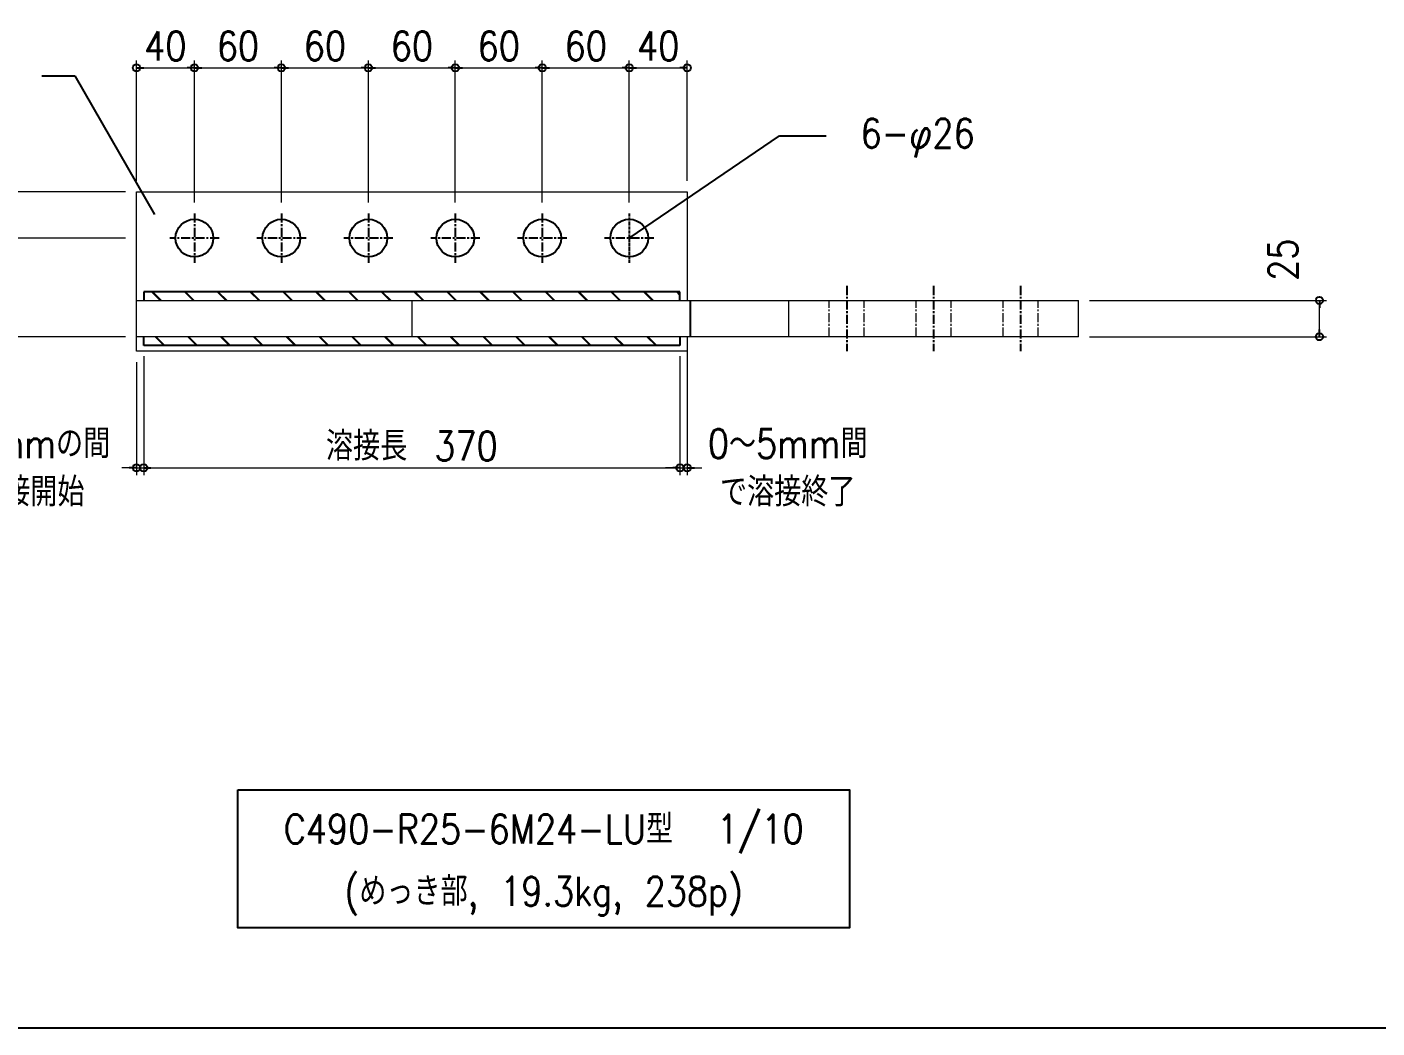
# Model space of a CAD drawing. Extents: x 89504 to 820828, y -112826 to 219894.
# Drawn here: x 811979 to 812910, y -107271 to -106581 of the extents above; entities that cross this region are included whole.
import ezdxf
from ezdxf.enums import TextEntityAlignment as Align

# ---------------------------------------------------------------- set-up
doc = ezdxf.new("R2010")
doc.units = 0
doc.header["$MEASUREMENT"] = 0
for name, pattern in [('CENTER', [2, 1.25, -0.25, 0.25, -0.25]), ('CENTER1', [10, 6.25, -1.25, 1.25, -1.25]), ('DUMMY', [0])]:
    doc.linetypes.add(name, pattern=pattern)
doc.layers.get('0').update_dxf_attribs({"color": 3, "linetype": 'CONTINUOUS'})
doc.layers.get('Defpoints').update_dxf_attribs({"linetype": 'CONTINUOUS'})
doc.layers.add('_1-F_ADDL', color=8, linetype='DUMMY', plot=False)
doc.layers.add('寸法', color=4, linetype='CONTINUOUS')
doc.layers.add('金物', color=7, linetype='CONTINUOUS')
doc.styles.add('DRACAD', font='txt', dxfattribs={"width": 0.85, "bigfont": 'extfont2'})
doc.styles.add('KANJI', font='simplex.shx', dxfattribs={"width": 0.7, "bigfont": 'extfont2.shx'})
doc.dimstyles.new('S5', dxfattribs={"dimscale": 5, "dimtxt": 4, "dimasz": 1, "dimexe": 1, "dimexo": 1.5, "dimgap": 1, "dimtad": 1, "dimtxsty": 'KANJI', "dimblk": 'ORIGIN', "dimcen": 0, "dimclrd": 256, "dimclre": 256, "dimclrt": 256, "dimadec": 0, "dimazin": 0, "dimtfac": 1, "dimtmove": 2, "dimatfit": 2, "dimfxl": 1, "dimtolj": 2, "dimlwd": 5, "dimlwe": 5, "dimarcsym": 0})

# ---------------------------------------------------------------- blocks, each defined once
blk = doc.blocks.new('_ORIGIN')
at = {"color": 0, "linetype": 'ByBlock'}
blk.add_line((0, 0), (-1, 0), dxfattribs=at)
blk.add_circle((0, 0), 0.5, dxfattribs=at)
blk = doc.blocks.new('*D8')
at = {"layer": 'Defpoints', "color": 0, "transparency": 16777216}
for p in [(812704.46, -106769.57), (812870.58, -106769.57), (812704.46, -106794.57)]:
    blk.add_point(p, dxfattribs=at)
at = {"layer": '寸法', "lineweight": 5, "transparency": 16777216}
for p, q in [((812711.96, -106769.57), (812875.58, -106769.57)), ((812870.58, -106789.57), (812870.58, -106774.57)), ((812711.96, -106794.57), (812875.58, -106794.57))]:
    blk.add_line(p, q, dxfattribs=at)
at = {"layer": '寸法', "lineweight": 5, "transparency": 16777216, "xscale": 5, "yscale": 5, "zscale": 5}
for p, rotation in [((812870.58, -106769.57), 90), ((812870.58, -106794.57), 270)]:
    blk.add_blockref('_ORIGIN', p, dxfattribs=dict(at, rotation=rotation))
at = {"layer": '寸法', "transparency": 16777216, "insert": (812845.58, -106741.44), "char_height": 20, "attachment_point": 5, "rotation": 90, "style": 'DRACAD'}
blk.add_mtext('\\A2;25', dxfattribs=at)
blk = doc.blocks.new('*D9')
at = {"layer": 'Defpoints', "color": 0, "transparency": 16777216}
for p in [(811952.65, -106694.57), (812054.46, -106694.57), (812054.46, -106726.57)]:
    blk.add_point(p, dxfattribs=at)
at = {"layer": '寸法', "lineweight": 5, "transparency": 16777216}
for p, q in [((812046.96, -106694.57), (811947.65, -106694.57)), ((811952.65, -106721.57), (811952.65, -106699.57)), ((812046.96, -106726.57), (811947.65, -106726.57))]:
    blk.add_line(p, q, dxfattribs=at)
at = {"layer": '寸法', "lineweight": 5, "transparency": 16777216, "xscale": 5, "yscale": 5, "zscale": 5}
for p, rotation in [((811952.65, -106694.57), 90), ((811952.65, -106726.57), 270)]:
    blk.add_blockref('_ORIGIN', p, dxfattribs=dict(at, rotation=rotation))
at = {"layer": '寸法', "transparency": 16777216, "insert": (811926.4, -106699.48), "char_height": 20, "attachment_point": 5, "rotation": 90, "style": 'DRACAD'}
blk.add_mtext('\\A2;32', dxfattribs=at)
blk = doc.blocks.new('*D10')
at = {"layer": 'Defpoints', "color": 0, "transparency": 16777216}
for p in [(812054.46, -106726.57), (811952.65, -106794.57), (812054.46, -106794.57)]:
    blk.add_point(p, dxfattribs=at)
at = {"layer": '寸法', "lineweight": 5, "transparency": 16777216}
for p, q in [((812046.96, -106726.57), (811947.65, -106726.57)), ((811952.65, -106731.57), (811952.65, -106789.57)), ((812046.96, -106794.57), (811947.65, -106794.57))]:
    blk.add_line(p, q, dxfattribs=at)
at = {"layer": '寸法', "lineweight": 5, "transparency": 16777216, "xscale": 5, "yscale": 5, "zscale": 5}
for p, rotation in [((811952.65, -106726.57), 90), ((811952.65, -106794.57), 270)]:
    blk.add_blockref('_ORIGIN', p, dxfattribs=dict(at, rotation=rotation))
at = {"layer": '寸法', "transparency": 16777216, "insert": (811926.4, -106756.07), "char_height": 20, "attachment_point": 5, "rotation": 90, "style": 'DRACAD'}
blk.add_mtext('\\A2;68', dxfattribs=at)
blk = doc.blocks.new('*D20')
at = {"layer": 'Defpoints', "color": 0, "linetype": 'Continuous', "transparency": 16777216}
for p in [(812054.46, -106804.57), (812059.46, -106804.57), (812059.46, -106885.05)]:
    blk.add_point(p, dxfattribs=at)
at = {"layer": '寸法', "linetype": 'Continuous', "lineweight": 5, "transparency": 16777216}
for p, q in [((812054.46, -106812.07), (812054.46, -106890.05)), ((812059.46, -106812.07), (812059.46, -106890.05)), ((812049.46, -106885.05), (812044.46, -106885.05)), ((812054.46, -106885.05), (812059.46, -106885.05)), ((812064.46, -106885.05), (812069.46, -106885.05))]:
    blk.add_line(p, q, dxfattribs=at)
at = {"layer": '寸法', "linetype": 'Continuous', "lineweight": 5, "transparency": 16777216, "xscale": 5, "yscale": 5, "zscale": 5}
blk.add_blockref('_ORIGIN', (812054.46, -106885.05), dxfattribs=at)
at = {"layer": '寸法', "linetype": 'Continuous', "lineweight": 5, "transparency": 16777216, "xscale": 5, "yscale": 5, "zscale": 5, "rotation": 180}
blk.add_blockref('_ORIGIN', (812059.46, -106885.05), dxfattribs=at)
at = {"layer": '寸法', "linetype": 'Continuous', "transparency": 16777216, "insert": (811971.87, -106885.05), "char_height": 20, "attachment_point": 5, "style": 'DRACAD'}
blk.add_mtext('\\A2;0～5mmの間\\Pで溶接開始', dxfattribs=at)
blk = doc.blocks.new('*D21')
at = {"layer": 'Defpoints', "color": 0, "linetype": 'Continuous', "transparency": 16777216}
for p in [(812059.46, -106800.57), (812429.46, -106800.57), (812429.46, -106885.05)]:
    blk.add_point(p, dxfattribs=at)
at = {"layer": '寸法', "linetype": 'Continuous', "lineweight": 5, "transparency": 16777216}
for p, q in [((812059.46, -106808.07), (812059.46, -106890.05)), ((812429.46, -106808.07), (812429.46, -106890.05)), ((812064.46, -106885.05), (812424.46, -106885.05))]:
    blk.add_line(p, q, dxfattribs=at)
at = {"layer": '寸法', "linetype": 'Continuous', "lineweight": 5, "transparency": 16777216, "xscale": 5, "yscale": 5, "zscale": 5, "rotation": 180}
blk.add_blockref('_ORIGIN', (812059.46, -106885.05), dxfattribs=at)
at = {"layer": '寸法', "linetype": 'Continuous', "lineweight": 5, "transparency": 16777216, "xscale": 5, "yscale": 5, "zscale": 5}
blk.add_blockref('_ORIGIN', (812429.46, -106885.05), dxfattribs=at)
at = {"layer": '寸法', "linetype": 'Continuous', "transparency": 16777216, "insert": (812244.46, -106870.05), "char_height": 20, "attachment_point": 5, "style": 'DRACAD'}
blk.add_mtext('\\A2;溶接長\u3000370', dxfattribs=at)
blk = doc.blocks.new('*D22')
at = {"layer": 'Defpoints', "color": 0, "linetype": 'Continuous', "transparency": 16777216}
for p in [(812429.46, -106800.57), (812434.46, -106794.57), (812434.46, -106885.05)]:
    blk.add_point(p, dxfattribs=at)
at = {"layer": '寸法', "linetype": 'Continuous', "lineweight": 5, "transparency": 16777216}
for p, q in [((812429.46, -106808.07), (812429.46, -106890.05)), ((812434.46, -106802.07), (812434.46, -106890.05)), ((812424.46, -106885.05), (812419.46, -106885.05)), ((812429.46, -106885.05), (812434.46, -106885.05)), ((812439.46, -106885.05), (812444.46, -106885.05))]:
    blk.add_line(p, q, dxfattribs=at)
at = {"layer": '寸法', "linetype": 'Continuous', "lineweight": 5, "transparency": 16777216, "xscale": 5, "yscale": 5, "zscale": 5}
blk.add_blockref('_ORIGIN', (812429.46, -106885.05), dxfattribs=at)
at = {"layer": '寸法', "linetype": 'Continuous', "lineweight": 5, "transparency": 16777216, "xscale": 5, "yscale": 5, "zscale": 5, "rotation": 180}
blk.add_blockref('_ORIGIN', (812434.46, -106885.05), dxfattribs=at)
at = {"layer": '寸法', "linetype": 'Continuous', "transparency": 16777216, "insert": (812503.8, -106885.05), "char_height": 20, "attachment_point": 5, "style": 'DRACAD'}
blk.add_mtext('\\A2;0～5mm間\\Pで溶接終了', dxfattribs=at)
blk = doc.blocks.new('*D26')
at = {"layer": 'Defpoints', "color": 0, "linetype": 'Continuous', "transparency": 16777216}
for p in [(812094.46, -106609.09), (812054.46, -106694.57), (812094.46, -106709.57)]:
    blk.add_point(p, dxfattribs=at)
at = {"layer": '寸法', "linetype": 'Continuous', "lineweight": 5, "transparency": 16777216}
for p, q in [((812054.46, -106687.07), (812054.46, -106604.09)), ((812094.46, -106702.07), (812094.46, -106604.09)), ((812059.46, -106609.09), (812089.46, -106609.09))]:
    blk.add_line(p, q, dxfattribs=at)
at = {"layer": '寸法', "linetype": 'Continuous', "lineweight": 5, "transparency": 16777216, "xscale": 5, "yscale": 5, "zscale": 5, "rotation": 180}
blk.add_blockref('_ORIGIN', (812054.46, -106609.09), dxfattribs=at)
at = {"layer": '寸法', "linetype": 'Continuous', "lineweight": 5, "transparency": 16777216, "xscale": 5, "yscale": 5, "zscale": 5}
blk.add_blockref('_ORIGIN', (812094.46, -106609.09), dxfattribs=at)
at = {"layer": '寸法', "linetype": 'Continuous', "transparency": 16777216, "insert": (812074.46, -106594.09), "char_height": 20, "attachment_point": 5, "style": 'DRACAD'}
blk.add_mtext('\\A2;40', dxfattribs=at)
blk = doc.blocks.new('*D27')
at = {"layer": 'Defpoints', "color": 0, "linetype": 'Continuous', "transparency": 16777216}
for p in [(812154.46, -106609.09), (812094.46, -106709.57), (812154.46, -106709.57)]:
    blk.add_point(p, dxfattribs=at)
at = {"layer": '寸法', "linetype": 'Continuous', "lineweight": 5, "transparency": 16777216}
for p, q in [((812094.46, -106702.07), (812094.46, -106604.09)), ((812154.46, -106702.07), (812154.46, -106604.09)), ((812099.46, -106609.09), (812149.46, -106609.09))]:
    blk.add_line(p, q, dxfattribs=at)
at = {"layer": '寸法', "linetype": 'Continuous', "lineweight": 5, "transparency": 16777216, "xscale": 5, "yscale": 5, "zscale": 5, "rotation": 180}
blk.add_blockref('_ORIGIN', (812094.46, -106609.09), dxfattribs=at)
at = {"layer": '寸法', "linetype": 'Continuous', "lineweight": 5, "transparency": 16777216, "xscale": 5, "yscale": 5, "zscale": 5}
blk.add_blockref('_ORIGIN', (812154.46, -106609.09), dxfattribs=at)
at = {"layer": '寸法', "linetype": 'Continuous', "transparency": 16777216, "insert": (812124.46, -106594.09), "char_height": 20, "attachment_point": 5, "style": 'DRACAD'}
blk.add_mtext('\\A2;60', dxfattribs=at)
blk = doc.blocks.new('*D28')
at = {"layer": 'Defpoints', "color": 0, "linetype": 'Continuous', "transparency": 16777216}
for p in [(812214.46, -106609.09), (812154.46, -106709.57), (812214.46, -106709.57)]:
    blk.add_point(p, dxfattribs=at)
at = {"layer": '寸法', "linetype": 'Continuous', "lineweight": 5, "transparency": 16777216}
for p, q in [((812154.46, -106702.07), (812154.46, -106604.09)), ((812214.46, -106702.07), (812214.46, -106604.09)), ((812159.46, -106609.09), (812209.46, -106609.09))]:
    blk.add_line(p, q, dxfattribs=at)
at = {"layer": '寸法', "linetype": 'Continuous', "lineweight": 5, "transparency": 16777216, "xscale": 5, "yscale": 5, "zscale": 5, "rotation": 180}
blk.add_blockref('_ORIGIN', (812154.46, -106609.09), dxfattribs=at)
at = {"layer": '寸法', "linetype": 'Continuous', "lineweight": 5, "transparency": 16777216, "xscale": 5, "yscale": 5, "zscale": 5}
blk.add_blockref('_ORIGIN', (812214.46, -106609.09), dxfattribs=at)
at = {"layer": '寸法', "linetype": 'Continuous', "transparency": 16777216, "insert": (812184.46, -106594.09), "char_height": 20, "attachment_point": 5, "style": 'DRACAD'}
blk.add_mtext('\\A2;60', dxfattribs=at)
blk = doc.blocks.new('*D29')
at = {"layer": 'Defpoints', "color": 0, "linetype": 'Continuous', "transparency": 16777216}
for p in [(812274.46, -106609.09), (812214.46, -106709.57), (812274.46, -106709.57)]:
    blk.add_point(p, dxfattribs=at)
at = {"layer": '寸法', "linetype": 'Continuous', "lineweight": 5, "transparency": 16777216}
for p, q in [((812214.46, -106702.07), (812214.46, -106604.09)), ((812274.46, -106702.07), (812274.46, -106604.09)), ((812219.46, -106609.09), (812269.46, -106609.09))]:
    blk.add_line(p, q, dxfattribs=at)
at = {"layer": '寸法', "linetype": 'Continuous', "lineweight": 5, "transparency": 16777216, "xscale": 5, "yscale": 5, "zscale": 5, "rotation": 180}
blk.add_blockref('_ORIGIN', (812214.46, -106609.09), dxfattribs=at)
at = {"layer": '寸法', "linetype": 'Continuous', "lineweight": 5, "transparency": 16777216, "xscale": 5, "yscale": 5, "zscale": 5}
blk.add_blockref('_ORIGIN', (812274.46, -106609.09), dxfattribs=at)
at = {"layer": '寸法', "linetype": 'Continuous', "transparency": 16777216, "insert": (812244.46, -106594.09), "char_height": 20, "attachment_point": 5, "style": 'DRACAD'}
blk.add_mtext('\\A2;60', dxfattribs=at)
blk = doc.blocks.new('*D30')
at = {"layer": 'Defpoints', "color": 0, "linetype": 'Continuous', "transparency": 16777216}
for p in [(812334.46, -106609.09), (812274.46, -106709.57), (812334.46, -106709.57)]:
    blk.add_point(p, dxfattribs=at)
at = {"layer": '寸法', "linetype": 'Continuous', "lineweight": 5, "transparency": 16777216}
for p, q in [((812274.46, -106702.07), (812274.46, -106604.09)), ((812334.46, -106702.07), (812334.46, -106604.09)), ((812279.46, -106609.09), (812329.46, -106609.09))]:
    blk.add_line(p, q, dxfattribs=at)
at = {"layer": '寸法', "linetype": 'Continuous', "lineweight": 5, "transparency": 16777216, "xscale": 5, "yscale": 5, "zscale": 5, "rotation": 180}
blk.add_blockref('_ORIGIN', (812274.46, -106609.09), dxfattribs=at)
at = {"layer": '寸法', "linetype": 'Continuous', "lineweight": 5, "transparency": 16777216, "xscale": 5, "yscale": 5, "zscale": 5}
blk.add_blockref('_ORIGIN', (812334.46, -106609.09), dxfattribs=at)
at = {"layer": '寸法', "linetype": 'Continuous', "transparency": 16777216, "insert": (812304.46, -106594.09), "char_height": 20, "attachment_point": 5, "style": 'DRACAD'}
blk.add_mtext('\\A2;60', dxfattribs=at)
blk = doc.blocks.new('*D31')
at = {"layer": 'Defpoints', "color": 0, "linetype": 'Continuous', "transparency": 16777216}
for p in [(812394.46, -106609.09), (812334.46, -106709.57), (812394.46, -106709.57)]:
    blk.add_point(p, dxfattribs=at)
at = {"layer": '寸法', "linetype": 'Continuous', "lineweight": 5, "transparency": 16777216}
for p, q in [((812334.46, -106702.07), (812334.46, -106604.09)), ((812394.46, -106702.07), (812394.46, -106604.09)), ((812339.46, -106609.09), (812389.46, -106609.09))]:
    blk.add_line(p, q, dxfattribs=at)
at = {"layer": '寸法', "linetype": 'Continuous', "lineweight": 5, "transparency": 16777216, "xscale": 5, "yscale": 5, "zscale": 5, "rotation": 180}
blk.add_blockref('_ORIGIN', (812334.46, -106609.09), dxfattribs=at)
at = {"layer": '寸法', "linetype": 'Continuous', "lineweight": 5, "transparency": 16777216, "xscale": 5, "yscale": 5, "zscale": 5}
blk.add_blockref('_ORIGIN', (812394.46, -106609.09), dxfattribs=at)
at = {"layer": '寸法', "linetype": 'Continuous', "transparency": 16777216, "insert": (812364.46, -106594.09), "char_height": 20, "attachment_point": 5, "style": 'DRACAD'}
blk.add_mtext('\\A2;60', dxfattribs=at)
blk = doc.blocks.new('*D32')
at = {"layer": 'Defpoints', "color": 0, "linetype": 'Continuous', "transparency": 16777216}
for p in [(812434.46, -106609.09), (812434.46, -106694.57), (812394.46, -106709.57)]:
    blk.add_point(p, dxfattribs=at)
at = {"layer": '寸法', "linetype": 'Continuous', "lineweight": 5, "transparency": 16777216}
for p, q in [((812394.46, -106702.07), (812394.46, -106604.09)), ((812434.46, -106687.07), (812434.46, -106604.09)), ((812399.46, -106609.09), (812429.46, -106609.09))]:
    blk.add_line(p, q, dxfattribs=at)
at = {"layer": '寸法', "linetype": 'Continuous', "lineweight": 5, "transparency": 16777216, "xscale": 5, "yscale": 5, "zscale": 5, "rotation": 180}
blk.add_blockref('_ORIGIN', (812394.46, -106609.09), dxfattribs=at)
at = {"layer": '寸法', "linetype": 'Continuous', "lineweight": 5, "transparency": 16777216, "xscale": 5, "yscale": 5, "zscale": 5}
blk.add_blockref('_ORIGIN', (812434.46, -106609.09), dxfattribs=at)
at = {"layer": '寸法', "linetype": 'Continuous', "transparency": 16777216, "insert": (812414.46, -106594.09), "char_height": 20, "attachment_point": 5, "style": 'DRACAD'}
blk.add_mtext('\\A2;40', dxfattribs=at)

msp = doc.modelspace()

# ---------------------------------------------------------------- hatches: boundary and pattern name
at = {"layer": '金物', "ltscale": 6}
h = msp.add_hatch(dxfattribs=at)
h.set_pattern_fill('JIS_LC_20', color=256, scale=0.8, angle=90)
h.set_pattern_definition([(135, (810149.459, -109848.574), (-11.31371, -11.31371), []), (135, (810149.459, -109848.254), (-11.31371, -11.31371), [])])
h.paths.add_polyline_path([(812237.45897, -106769.57408), (812059.45897, -106769.57408), (812059.45897, -106763.57408), (812237.45897, -106763.57408)])
h.paths.add_polyline_path([(812420.45897, -106769.57408), (812237.45897, -106769.57408), (812237.45897, -106763.57408), (812420.45897, -106763.57408)])
h.paths.add_polyline_path([(812429.45897, -106769.57408), (812420.45897, -106769.57408), (812420.45897, -106763.57408), (812429.45897, -106763.57408)])
h = msp.add_hatch(dxfattribs=at)
h.set_pattern_fill('JIS_LC_20', color=256, scale=0.8, angle=90)
h.set_pattern_definition([(135, (810149.459, -109854.574), (-11.31371, -11.31371), []), (135, (810149.459, -109854.254), (-11.31371, -11.31371), [])])
h.paths.add_polyline_path([(812237.45897, -106794.57408), (812059.45897, -106794.57408), (812059.45897, -106800.57408), (812237.45897, -106800.57408)])
h.paths.add_polyline_path([(812420.45897, -106794.57408), (812237.45897, -106794.57408), (812237.45897, -106800.57408), (812420.45897, -106800.57408)])
h.paths.add_polyline_path([(812429.45897, -106794.57408), (812420.45897, -106794.57408), (812420.45897, -106800.57408), (812429.45897, -106800.57408)])

# ---------------------------------------------------------------- linework, layer by layer
at = {"layer": '_1-F_ADDL'}
msp.add_line((811417.5901, -107271.41828), (815622.5901, -107271.41828), dxfattribs=at)
at = {"layer": '寸法'}
for p, q in [((811989.27252, -106614.62212), (812012.02285, -106614.62212)), ((812012.02285, -106614.62212), (812066.8911, -106710.2341)), ((812394.45897, -106726.57408), (812498.21872, -106655.98372)), ((812498.21872, -106655.98372), (812530.36611, -106655.98372))]:
    msp.add_line(p, q, dxfattribs=at)
at = {"layer": '寸法', "linetype": 'CENTER1'}
for p, q in [((812094.45897, -106709.57408), (812094.45897, -106743.57408)), ((812154.45897, -106709.57408), (812154.45897, -106743.57408)), ((812214.45897, -106709.57408), (812214.45897, -106743.57408)), ((812274.45897, -106709.57408), (812274.45897, -106743.57408)), ((812334.45897, -106709.57408), (812334.45897, -106743.57408)), ((812111.45897, -106726.57408), (812077.45897, -106726.57408)), ((812171.45897, -106726.57408), (812137.45897, -106726.57408)), ((812231.45897, -106726.57408), (812197.45897, -106726.57408)), ((812291.45897, -106726.57408), (812257.45897, -106726.57408)), ((812351.45897, -106726.57408), (812317.45897, -106726.57408)), ((812411.45897, -106726.57408), (812377.45897, -106726.57408)), ((812544.45897, -106759.57408), (812544.45897, -106804.57408)), ((812604.45897, -106759.57408), (812604.45897, -106804.57408)), ((812664.45897, -106759.57408), (812664.45897, -106804.57408))]:
    msp.add_line(p, q, dxfattribs=at)
at = {"layer": '寸法', "linetype": 'CENTER1', "ltscale": 0.3}
msp.add_line((812394.45897, -106709.57408), (812394.45897, -106743.57408), dxfattribs=at)
at = {"layer": '寸法'}
msp.add_lwpolyline([(812124.40619, -107107.06701), (812546.48344, -107107.06701), (812546.48344, -107202.36383), (812124.40619, -107202.36383)], close=True, dxfattribs=at)
at = {"layer": '金物', "lineweight": 18}
for p, q in [((812054.45897, -106694.57408), (812434.45897, -106694.57408)), ((812054.45897, -106804.57408), (812054.45897, -106694.57408)), ((812434.45897, -106694.57408), (812434.45897, -106766.57408)), ((812054.45897, -106804.57408), (812054.45897, -106711.57408)), ((812434.45897, -106711.57408), (812434.45897, -106769.57408)), ((812054.45897, -106769.57408), (812704.45897, -106769.57408)), ((812244.45897, -106769.57408), (812244.45897, -106794.57408)), ((812504.45897, -106794.57408), (812504.45897, -106769.57408)), ((812704.45897, -106794.57408), (812704.45897, -106769.57408)), ((812704.45897, -106794.57408), (812054.45897, -106794.57408)), ((812434.45897, -106794.57408), (812434.45897, -106804.57408)), ((812434.45897, -106804.57408), (812054.45897, -106804.57408)), ((812434.45897, -106804.57408), (812054.45897, -106804.57408))]:
    msp.add_line(p, q, dxfattribs=at)
at = {"layer": '金物'}
for p, q in [((812429.45897, -106763.57408), (812059.45897, -106763.57408)), ((812429.45897, -106769.57408), (812429.45897, -106763.57408)), ((812429.45897, -106800.57408), (812059.45897, -106800.57408)), ((812429.45897, -106794.57408), (812429.45897, -106800.57408))]:
    msp.add_line(p, q, dxfattribs=at)
at = {"layer": '金物', "linetype": 'Continuous'}
for p, q in [((812059.45897, -106763.57408), (812059.45897, -106769.57408)), ((812059.45897, -106800.57408), (812059.45897, -106794.57408))]:
    msp.add_line(p, q, dxfattribs=at)
at = {"layer": '金物', "ltscale": 2}
msp.add_line((812436.45897, -106769.57408), (812436.45897, -106794.57408), dxfattribs=at)
at = {"layer": '金物', "linetype": 'CENTER', "lineweight": 18, "ltscale": 5}
for p, q in [((812532.45897, -106794.57408), (812532.45897, -106769.57408)), ((812556.45897, -106794.57408), (812556.45897, -106769.57408)), ((812592.45897, -106794.57408), (812592.45897, -106769.57408)), ((812616.45897, -106794.57408), (812616.45897, -106769.57408)), ((812652.45897, -106794.57408), (812652.45897, -106769.57408)), ((812676.45897, -106794.57408), (812676.45897, -106769.57408))]:
    msp.add_line(p, q, dxfattribs=at)
at = {"layer": '金物'}
for centre in [(812094.45897, -106726.57408), (812154.45897, -106726.57408), (812214.45897, -106726.57408), (812274.45897, -106726.57408), (812334.45897, -106726.57408), (812394.45897, -106726.57408)]:
    msp.add_circle(centre, 13, dxfattribs=at)

# ---------------------------------------------------------------- texts
at = {"layer": '寸法', "linetype": 'Continuous', "lineweight": -3, "style": 'DRACAD', "width": 0.85}
msp.add_text('C490-R25-6M24-LU型  1/10', height=20, dxfattribs=at).set_placement((812335.44481, -107134.16722), align=Align.MIDDLE_CENTER)
msp.add_text('(めっき部, 19.3kg, 238p)', height=20, dxfattribs=at).set_placement((812335.44481, -107178.53962), align=Align.MIDDLE)
at = {"layer": '寸法', "insert": (812632.75303, -106644.26039), "char_height": 20, "width": 98.9799312, "attachment_point": 3, "style": 'DRACAD'}
msp.add_mtext('6-φ26', dxfattribs=at)

# ---------------------------------------------------------------- dimensions: what is measured, and where the dimension line sits
at = {"layer": '寸法', "linetype": 'Continuous'}
for base, p1, p2, picture, middle in [((812094.45897, -106609.09475), (812054.45897, -106694.57408), (812094.45897, -106709.57408), '*D26', (812074.45897, -106594.09475)), ((812154.45897, -106609.09475), (812094.45897, -106709.57408), (812154.45897, -106709.57408), '*D27', (812124.45897, -106594.09475)), ((812214.45897, -106609.09475), (812154.45897, -106709.57408), (812214.45897, -106709.57408), '*D28', (812184.45897, -106594.09475)), ((812274.45897, -106609.09475), (812214.45897, -106709.57408), (812274.45897, -106709.57408), '*D29', (812244.45897, -106594.09475)), ((812334.45897, -106609.09475), (812274.45897, -106709.57408), (812334.45897, -106709.57408), '*D30', (812304.45897, -106594.09475)), ((812394.45897, -106609.09475), (812334.45897, -106709.57408), (812394.45897, -106709.57408), '*D31', (812364.45897, -106594.09475)), ((812434.45897, -106609.09475), (812394.45897, -106709.57408), (812434.45897, -106694.57408), '*D32', (812414.45897, -106594.09475))]:
    dim = msp.add_linear_dim(base=base, p1=p1, p2=p2, dimstyle='S5', override={"dimtxsty": 'DRACAD'}, dxfattribs=at)
    dim.commit()
    dim.dimension.update_dxf_attribs({"geometry": picture, "text_midpoint": middle})
at = {"layer": '寸法'}
for base, p1, p2, angle, picture, middle in [((811952.65108, -106694.57408), (812054.45897, -106726.57408), (812054.45897, -106694.57408), 90, '*D9', (811926.40108, -106699.48279)), ((811952.65108, -106794.57408), (812054.45897, -106726.57408), (812054.45897, -106794.57408), 90, '*D10', (811926.40108, -106756.07408)), ((812870.5792, -106769.57408), (812704.45897, -106794.57408), (812704.45897, -106769.57408), 270, '*D8', (812845.5792, -106741.44342))]:
    dim = msp.add_linear_dim(base=base, p1=p1, p2=p2, angle=angle, dimstyle='S5', override={"dimtxsty": 'DRACAD'}, dxfattribs=at)
    dim.commit()
    dim.dimension.update_dxf_attribs({"geometry": picture, "text_midpoint": middle, "dimtype": 160})
at = {"layer": '寸法', "linetype": 'Continuous'}
dim = msp.add_linear_dim(base=(812429.45897, -106885.0534), p1=(812059.45897, -106800.57408), p2=(812429.45897, -106800.57408), text='溶接長\u3000<>', dimstyle='S5', override={"dimtxsty": 'DRACAD'}, dxfattribs=at)
dim.commit()
dim.dimension.update_dxf_attribs({"geometry": '*D21', "text_midpoint": (812244.45897, -106870.0534)})
for base, p1, p2, text, picture, middle in [((812434.45897, -106885.0534), (812429.45897, -106800.57408), (812434.45897, -106794.57408), '0～<>mm間\\Pで溶接終了', '*D22', (812503.802, -106885.0534)), ((812059.45897, -106885.0534), (812054.45897, -106804.57408), (812059.45897, -106804.57408), '0～<>mmの間\\Pで溶接開始', '*D20', (811971.87394, -106885.0534))]:
    dim = msp.add_linear_dim(base=base, p1=p1, p2=p2, text=text, dimstyle='S5', override={"dimtxsty": 'DRACAD'}, dxfattribs=at)
    dim.commit()
    dim.dimension.update_dxf_attribs({"geometry": picture, "text_midpoint": middle, "dimtype": 160})

doc.saveas('drawing.dxf')
